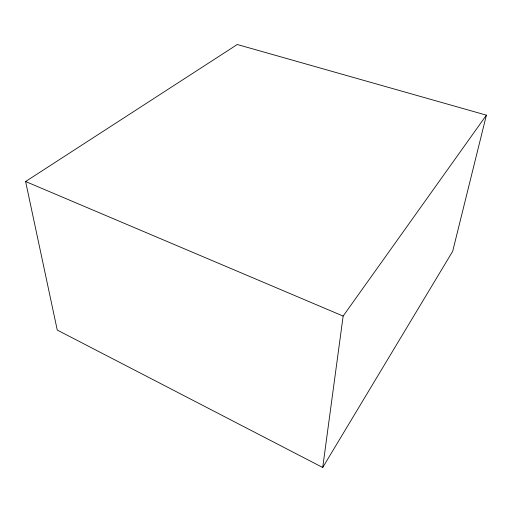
<?xml version="1.0" encoding="UTF-8"?>
<svg xmlns="http://www.w3.org/2000/svg" width="512" height="512" viewBox="0 0 512 512"><rect width="100%" height="100%" fill="white"/><g stroke="black" fill="none" stroke-linecap="round" stroke-linejoin="round"><path stroke-width="0.77" d="M322.714 467.494L343.142 316.07L486.4 115.155L237.274 44.506L25.6 181.517L57.261 330.061L322.714 467.494L452.685 251.309L486.4 115.155M25.6 181.517L343.142 316.07"/></g></svg>
